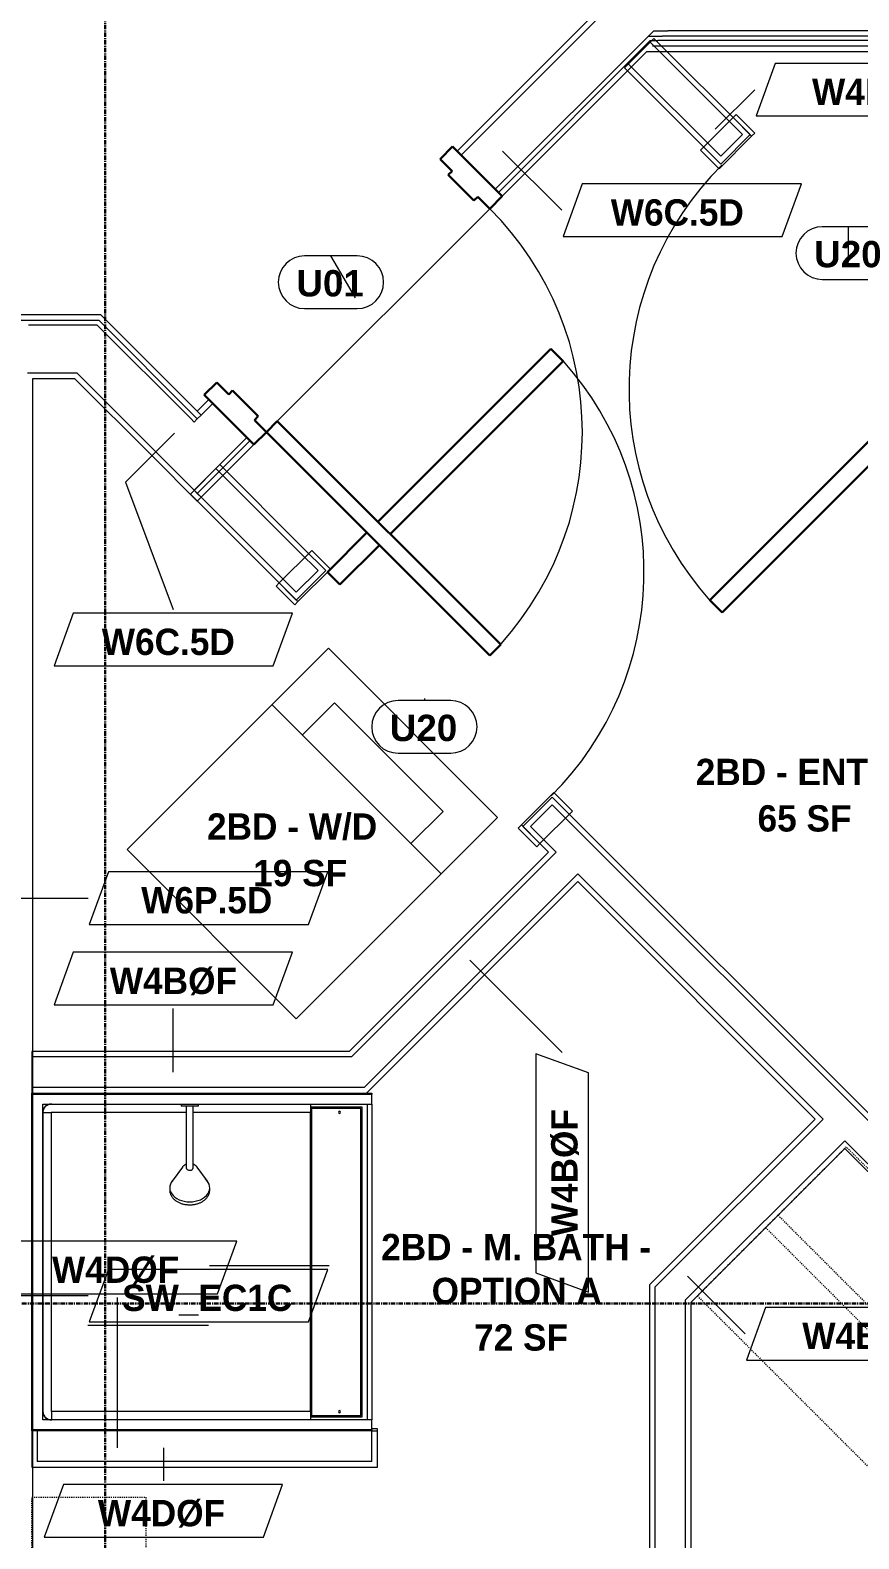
# Model space of a CAD drawing. Header units: inches. Extents: x -4058 to -1781, y 9814 to 12264.
# Drawn here: x -2508.9 to -2414.5, y 11508.4 to 11680.3 of the extents above; entities that cross this region are included whole.
import ezdxf

# ---------------------------------------------------------------- set-up
doc = ezdxf.new("R2010")
doc.units = ezdxf.units.IN
doc.header["$MEASUREMENT"] = 0
doc.linetypes.add('Dash', pattern=[0.25, 0.125, -0.125])
doc.linetypes.add('Grid Line 1_2_', pattern=[0.875, 0.5, -0.125, 0.125, -0.125])
for name, color, linetype, lineweight in [('0-1', 7, 'Continuous', 5), ('0-2', 7, 'Continuous', 9), ('A-AREA-IDEN', 2, 'Continuous', 9), ('A-DOOR-1', 7, 'Continuous', 9), ('A-DOOR-2', 10, 'Continuous', 30), ('A-DOOR-3', 31, 'Continuous', 9), ('A-DOOR-4', 31, 'Continuous', 30), ('A-DOOR-FRAM-2', 10, 'Continuous', 30), ('A-DOOR-IDEN', 31, 'Continuous', 9), ('A-FLOR-2', 192, 'Continuous', 9), ('A-WALL', 113, 'Continuous', 18), ('A-WALL-2', 250, 'Continuous', 18), ('A-WALL-3', 113, 'Continuous', 9), ('A-WALL-IDEN', 211, 'Continuous', 9), ('I-WALL-1', 7, 'Continuous', 9), ('P-SANR-FIXT', 6, 'Continuous', 9), ('Q-CASE', 31, 'Continuous', 9), ('Q-CASE-3', 31, 'Dash', 9), ('Q-CASE-HDLN', 31, 'Dash', 9), ('S-GRID-1', 1, 'Grid Line 1_2_', 30)]:
    doc.layers.add(name, color=color, linetype=linetype, lineweight=lineweight)
doc.styles.add('Arial_B', font='arialbd.ttf', dxfattribs={"height": 3})
doc.styles.add('Century Gothic_B_1', font='GOTHICB.TTF', dxfattribs={"height": 3})

# ---------------------------------------------------------------- blocks, each defined once
blk = doc.blocks.new('HOLLOW METAL - UNIT DOOR-2191978-UNIT PLANS - 1ST FLOOR')
at = {"layer": 'A-DOOR-1'}
blk.add_arc((18, 3.875), 36, 90, 180, dxfattribs=at)
at = {"layer": 'A-DOOR-2'}
for p, q in [((18, 39.875), (16.25, 39.875)), ((16.25, 39.875), (16.25, 3.875)), ((18, 3.875), (18, 39.875)), ((16.25, 3.875), (18, 3.875))]:
    blk.add_line(p, q, dxfattribs=at)
at = {"layer": 'A-DOOR-FRAM-2'}
for p, q in [((-18, 3.875), (-20, 3.875)), ((-20, 3.875), (-20, -4.125)), ((-18, 1.9375), (-18, 3.875)), ((18, 3.875), (18, 1.9375)), ((20, 3.875), (18, 3.875)), ((20, -4.125), (20, 3.875)), ((-17.375, 1.9375), (-18, 1.9375)), ((-17.375, -2.1875), (-17.375, 1.9375)), ((18, 1.9375), (17.375, 1.9375)), ((17.375, 1.9375), (17.375, -2.1875)), ((-18, -4.125), (-18, -2.1875)), ((-18, -2.1875), (-17.375, -2.1875)), ((17.375, -2.1875), (18, -2.1875)), ((18, -2.1875), (18, -4.125)), ((-20, -4.125), (-18, -4.125)), ((18, -4.125), (20, -4.125))]:
    blk.add_line(p, q, dxfattribs=at)
blk = doc.blocks.new('CTR - 1st Phase - Common Walls_rvt-1-UNIT PLANS - 1ST FLOOR')
at = {"layer": 'A-WALL-2'}
for p, q in [((-2443.64, 11682.19), (-2459.78, 11666.05)), ((-2438.44, 11679.61), (-2455.89, 11662.17)), ((-2438.23, 11679.11), (-2455.53, 11661.81)), ((-2438.44, 11679.61), (-2437.81, 11680.24)), ((-2437.81, 11680.24), (-2438.44, 11679.61)), ((-2438.44, 11679.61), (-2437.73, 11679.61)), ((-2438.23, 11679.11), (-2437.35, 11679.11)), ((-2437.81, 11680.24), (-2436.22, 11680.24)), ((-2437.73, 11679.61), (-2436.85, 11679.61)), ((-2104.82, 11679.11), (-2437.35, 11679.11)), ((-2104.82, 11679.61), (-2436.85, 11679.61)), ((-2104.82, 11680.24), (-2436.22, 11680.24)), ((-2104.82, 11678.49), (-2437.97, 11678.49)), ((-2510.43, 11647.24), (-2501.77, 11647.24)), ((-2509.05, 11646.74), (-2501.27, 11646.74)), ((-2501.77, 11647.24), (-2501.06, 11647.24)), ((-2501.27, 11646.74), (-2490.62, 11636.09)), ((-2501.06, 11647.24), (-2490.27, 11636.44)), ((-2509.19, 11641.24), (-2504.43, 11641.24)), ((-2504.43, 11641.24), (-2503.55, 11641.24)), ((-2503.55, 11641.24), (-2494.51, 11632.2)), ((-2488.06, 11637.77), (-2489.39, 11636.44)), ((-2490.18, 11635.65), (-2490.62, 11636.09)), ((-2489.83, 11636), (-2490.27, 11636.44)), ((-2489.83, 11636), (-2490.18, 11635.65)), ((-2489.83, 11636), (-2490.18, 11635.65)), ((-2489.39, 11636.44), (-2489.83, 11636.89)), ((-2489.39, 11636.44), (-2489.83, 11636)), ((-2489.39, 11636.44), (-2489.83, 11636)), ((-2484.17, 11633.88), (-2490.18, 11627.87)), ((-2483.82, 11633.53), (-2489.83, 11627.52)), ((-2494.07, 11631.76), (-2494.51, 11632.2)), ((-2490.18, 11627.87), (-2494.07, 11631.76)), ((-2489.83, 11627.52), (-2490.18, 11627.87)), ((-2489.39, 11627.08), (-2489.83, 11627.52))]:
    blk.add_line(p, q, dxfattribs=at)
at = {"layer": 'I-WALL-1'}
for p, q in [((-2444.08, 11682.64), (-2460.22, 11666.5)), ((-2455.09, 11661.37), (-2438.6, 11677.86)), ((-2438.6, 11677.86), (-2104.82, 11677.86)), ((-2501.69, 11647.86), (-2511.06, 11647.86)), ((-2500.81, 11647.86), (-2501.69, 11647.86)), ((-2489.83, 11636.89), (-2500.81, 11647.86)), ((-2508.56, 11559.18), (-2508.56, 11640.61)), ((-2508.56, 11640.61), (-2503.81, 11640.61)), ((-2503.81, 11640.61), (-2494.95, 11631.76)), ((-2488.5, 11638.21), (-2489.83, 11636.89)), ((-2489.39, 11627.08), (-2483.38, 11633.09)), ((-2494.95, 11631.76), (-2489.83, 11626.63)), ((-2489.83, 11626.63), (-2489.39, 11627.08)), ((-2508.56, 11479.93), (-2508.56, 11520.68))]:
    blk.add_line(p, q, dxfattribs=at)
at = {"layer": '0-2', "rotation": 225.0000000000045}
blk.add_blockref('HOLLOW METAL - UNIT DOOR-2191978-UNIT PLANS - 1ST FLOOR', (-2471.97, 11649.97), dxfattribs=at)
blk = doc.blocks.new('CTR - 1st Phase - Structure_rvt-1-UNIT PLANS - 1ST FLOOR')
at = {"layer": 'S-GRID-1'}
for p, q in [((-2500.32, 9814.03), (-2500.32, 12247.5)), ((-1781.27, 11535.19), (-4041.78, 11535.19))]:
    blk.add_line(p, q, dxfattribs=at)
blk = doc.blocks.new('SWING - SINGLE - FLUSH - SWING - FLUSH - 3-0 x 6-8 - PASSAGE-4346075-UNIT PLANS - 1ST FLOOR')
at = {"layer": 'A-DOOR-3'}
for p, q in [((-21, 2.37), (-21, 2.87)), ((-21, 2.87), (-18, 2.87)), ((-21, 2.37), (-18, 2.37)), ((-21, -2.88), (-21, 2.37)), ((-18, 2.37), (-21, 2.37)), ((-18, 2.87), (-18, 2.37)), ((-18, 2.37), (-18, -2.88)), ((18, 2.37), (18, 2.87)), ((18, 2.87), (21, 2.87)), ((18, 2.37), (21, 2.37)), ((18, -2.88), (18, 2.37)), ((21, 2.37), (18, 2.37)), ((21, 2.87), (21, 2.37)), ((21, 2.37), (21, -2.88)), ((-18, -2.88), (-21, -2.88)), ((21, -2.88), (18, -2.88))]:
    blk.add_line(p, q, dxfattribs=at)
blk.add_arc((18, -2.38), 36.07, 180, 266.8211, dxfattribs=at)
at = {"layer": 'A-DOOR-4'}
for p, q in [((16, -2.38), (16, -38.39)), ((18, -2.38), (16, -2.38)), ((18, -2.38), (18, -38.39)), ((18, -38.39), (16, -38.39))]:
    blk.add_line(p, q, dxfattribs=at)
blk = doc.blocks.new('OD_CW_Closet - OD_CW_Closet-3810373-UNIT PLANS - 1ST FLOOR')
at = {"layer": 'Q-CASE-HDLN'}
for p, q in [((87.24, 24), (0.74, 24)), ((0.74, 24), (0.74, 0)), ((87.24, 0), (87.24, 24)), ((0.74, 13), (87.24, 13)), ((0.74, 11), (87.24, 11)), ((0.74, 0), (87.24, 0))]:
    blk.add_line(p, q, dxfattribs=at)
blk = doc.blocks.new('SWING - SINGLE - FLUSH - SWING - FLUSH - 3-0 x 6-8 - PASSAGE-4346077-UNIT PLANS - 1ST FLOOR')
at = {"layer": 'A-DOOR-3'}
for p, q in [((-21, 2.37), (-21, 2.87)), ((-21, 2.87), (-18, 2.87)), ((-21, 2.37), (-18, 2.37)), ((-21, -2.88), (-21, 2.37)), ((-18, 2.37), (-21, 2.37)), ((-18, 2.87), (-18, 2.37)), ((-18, 2.37), (-18, -2.88)), ((18, 2.37), (18, 2.87)), ((18, 2.87), (21, 2.87)), ((18, 2.37), (21, 2.37)), ((18, -2.88), (18, 2.37)), ((21, 2.37), (18, 2.37)), ((21, 2.87), (21, 2.37)), ((21, 2.37), (21, -2.88)), ((-18, -2.88), (-21, -2.88)), ((21, -2.88), (18, -2.88))]:
    blk.add_line(p, q, dxfattribs=at)
blk.add_arc((18, -2.38), 36.07, 180, 266.8211, dxfattribs=at)
at = {"layer": 'A-DOOR-4'}
for p, q in [((16, -2.38), (16, -8.75)), ((18, -2.38), (16, -2.38)), ((18, -2.38), (18, -8.75)), ((16, -10.5), (16, -38.39)), ((18, -10.5), (18, -38.39)), ((18, -38.39), (16, -38.39))]:
    blk.add_line(p, q, dxfattribs=at)
blk = doc.blocks.new('300 Series Wall Hung Cabinet_326 - 30_-2909953-UNIT PLANS - 1ST FLOOR')
at = {"layer": 'Q-CASE'}
for p, q in [((-2.01, 14.69), (-2.5, 14.69)), ((-2.5, 14.69), (-2.5, 13.19)), ((-2.01, 13.19), (-2.01, 14.69)), ((2.49, 14.69), (2, 14.69)), ((2, 14.69), (2, 13.19)), ((2.49, 13.19), (2.49, 14.69)), ((-2.01, 13.19), (-2.5, 13.19)), ((2.49, 13.19), (2, 13.19))]:
    blk.add_line(p, q, dxfattribs=at)
at = {"layer": 'Q-CASE-3'}
for p, q in [((-15, 0.19), (-15, 13.19)), ((-15, 13.19), (15, 13.19)), ((15, 13.19), (15, 0.19)), ((15, 0.19), (-15, 0.19))]:
    blk.add_line(p, q, dxfattribs=at)
blk = doc.blocks.new('Stacked Washer and Dryer - 26_x25_ - Private-1352637-UNIT PLANS - 1ST FLOOR')
at = {"layer": 'P-SANR-FIXT'}
for p, q in [((0, 13.625), (32.4375, 13.625)), ((0, 13.625), (0, -13.625)), ((23.34375, 13.625), (23.34375, -13.625)), ((32.4375, 13.625), (32.4375, -13.625)), ((23.34375, 8.75), (28.53125, 8.75)), ((28.53125, 8.75), (28.53125, -8.75)), ((28.53125, -8.75), (23.34375, -8.75)), ((32.4375, -13.625), (0, -13.625))]:
    blk.add_line(p, q, dxfattribs=at)
blk = doc.blocks.new('The Shower - The Shower-4050272-UNIT PLANS - 1ST FLOOR')
at = {"layer": 'P-SANR-FIXT'}
for p, q in [((0, -0.5), (38.5, -0.5)), ((0, -39.25), (0, -0.5)), ((0.12, -39.25), (0.12, -0.63)), ((0.12, -0.63), (38.38, -0.63)), ((38.38, -0.63), (38.38, -39.25)), ((38.5, -0.5), (38.5, -39.25)), ((1.25, -39.25), (1.25, -1.75)), ((1.25, -1.75), (37.25, -1.75)), ((1.3, -2.43), (1.28, -2.51)), ((1.38, -2.26), (1.37, -2.28)), ((1.42, -2.2), (1.4, -2.23)), ((1.58, -2.01), (1.51, -2.08)), ((1.73, -1.9), (1.7, -1.92)), ((2.01, -1.78), (1.93, -1.8)), ((2.2, -32.27), (2.2, -2.75)), ((36.25, -1.77), (2.25, -1.77)), ((36.25, -2.7), (2.25, -2.7)), ((36.25, -1.77), (36.25, -1.75)), ((36.3, -18.11), (36.3, -2.75)), ((36.57, -1.8), (36.49, -1.78)), ((36.8, -1.92), (36.77, -1.9)), ((36.99, -2.08), (36.92, -2.01)), ((37.1, -2.23), (37.08, -2.2)), ((37.13, -2.28), (37.12, -2.26)), ((37.22, -2.51), (37.2, -2.43)), ((37.25, -1.75), (37.25, -17.52)), ((36.3, -32.27), (36.3, -18.89)), ((37.25, -19.48), (37.25, -39.25)), ((1.62, -32.27), (1.62, -38.13)), ((36.75, -32.38), (1.75, -32.38)), ((1.75, -32.38), (1.75, -38)), ((2.2, -32.27), (36.3, -32.27)), ((36.75, -38), (36.75, -32.38)), ((36.88, -38.13), (36.88, -32.27)), ((0.12, -39.25), (0, -39.25)), ((0.12, -39.25), (1.25, -39.25)), ((1.25, -38.75), (37.25, -38.75)), ((1.25, -39.25), (1.25, -38.75)), ((37.25, -39.25), (1.25, -39.25)), ((1.62, -38.13), (36.88, -38.13)), ((1.75, -38), (36.75, -38)), ((37.25, -38.75), (37.25, -39.25)), ((37.25, -39.25), (38.38, -39.25)), ((38.5, -39.25), (38.38, -39.25))]:
    blk.add_line(p, q, dxfattribs=at)
for centre, radius, start, end in [((2.25, -2.75), 1, 90, 180), ((36.25, -2.75), 1, 0, 90), ((2.2, -35.56), 0.125, 0, 180), ((2.2, -35.56), 0.125, 180, 0), ((36.3, -35.56), 0.125, 0, 180), ((36.3, -35.56), 0.125, 180, 0)]:
    blk.add_arc(centre, radius, start, end, dxfattribs=at)
for centre, major_axis, start_param, end_param in [((2.2, -32.28), (0.95, 0), 1.570796, 3.141593), ((36.3, -32.28), (-0.95, 0), 3.141593, 4.712389)]:
    blk.add_ellipse(centre, major_axis=major_axis, ratio=0.019505, start_param=start_param, end_param=end_param, dxfattribs=at)
for points, knots in [([(2.25, -1.77), (2.19, -1.77), (2.06, -1.78), (1.8, -1.86), (1.53, -2.04), (1.34, -2.32), (1.26, -2.57), (1.25, -2.7), (1.25, -2.77)], [-0.001856, -0.001856, -0.001856, -0.001856, 0.123376, 0.248608, 0.499072, 0.749536, 0.874768, 1, 1, 1, 1]), ([(1.38, -2.25), (1.41, -2.21), (1.47, -2.12), (1.55, -2.04), (1.59, -2)], [-0.666048, -0.666048, -0.666048, -0.666048, -0.5714286, -0.4597287, -0.4597287, -0.4597287, -0.4597287]), ([(1.75, -1.88), (1.77, -1.87), (1.86, -1.82), (2.03, -1.77), (2.17, -1.75), (2.25, -1.75)], [-0.332096, -0.332096, -0.332096, -0.332096, -0.2857143, -0.1428571, 0, 0, 0, 0]), ([(2.25, -2.7), (2.24, -2.7), (2.24, -2.7), (2.23, -2.7), (2.22, -2.71), (2.22, -2.71), (2.21, -2.72), (2.21, -2.73), (2.2, -2.74), (2.2, -2.74), (2.2, -2.75), (2.2, -2.75)], [-1, -1, -1, -1, -0.833333, -0.75, -0.666667, -0.583333, -0.416667, -0.333333, -0.208333, -0.083333, 0, 0, 0, 0]), ([(36.25, -1.75), (36.31, -1.75), (36.42, -1.76), (36.59, -1.8), (36.7, -1.85), (36.75, -1.88)], [-1, -1, -1, -1, -0.8928571, -0.7857143, -0.6665409, -0.6665409, -0.6665409, -0.6665409]), ([(37.25, -2.77), (37.25, -2.7), (37.24, -2.57), (37.16, -2.32), (36.98, -2.04), (36.7, -1.86), (36.45, -1.78), (36.32, -1.77), (36.25, -1.77)], [-0.001856, -0.001856, -0.001856, -0.001856, 0.123376, 0.248608, 0.499072, 0.749536, 0.874768, 1, 1, 1, 1]), ([(36.3, -2.75), (36.3, -2.74), (36.3, -2.74), (36.3, -2.73), (36.29, -2.72), (36.29, -2.72), (36.28, -2.71), (36.27, -2.71), (36.26, -2.7), (36.26, -2.7), (36.25, -2.7), (36.25, -2.7)], [-1, -1, -1, -1, -0.833333, -0.75, -0.666667, -0.583333, -0.416667, -0.333333, -0.208333, -0.083333, 0, 0, 0, 0]), ([(36.75, -1.88), (36.79, -1.91), (36.89, -1.97), (36.97, -2.05), (37.01, -2.11)], [-0.666048, -0.666048, -0.666048, -0.666048, -0.5714286, -0.4462442, -0.4462442, -0.4462442, -0.4462442]), ([(37.12, -2.25), (37.13, -2.27), (37.16, -2.33), (37.18, -2.38), (37.19, -2.42)], [-0.332096, -0.332096, -0.332096, -0.332096, -0.2857143, -0.2167295, -0.2167295, -0.2167295, -0.2167295])]:
    blk.add_open_spline(points, degree=3, knots=knots, dxfattribs=at)
for points in [[(1.25, -2.75), (1.25, -2.74), (1.25, -2.72), (1.25, -2.71)], [(2.2, -2.75), (2.12, -2.75), (1.95, -2.75), (1.72, -2.75), (1.52, -2.76), (1.37, -2.76), (1.27, -2.76), (1.25, -2.77), (1.25, -2.77)], [(1.35, -2.32), (1.36, -2.3), (1.37, -2.27), (1.38, -2.25)], [(1.63, -1.97), (1.67, -1.94), (1.71, -1.91), (1.75, -1.88)], [(36.25, -2.7), (36.25, -2.62), (36.25, -2.45), (36.25, -2.22), (36.25, -2.03), (36.25, -1.88), (36.25, -1.82), (36.25, -1.8)], [(37.05, -2.15), (37.07, -2.18), (37.09, -2.21), (37.12, -2.25)], [(37.25, -2.67), (37.25, -2.7), (37.25, -2.72), (37.25, -2.75)]]:
    blk.add_open_spline(points, degree=3, dxfattribs=at)
blk = doc.blocks.new('Shower Head - Shower Head-3260035-UNIT PLANS - 1ST FLOOR')
at = {"layer": 'P-SANR-FIXT'}
for p, q in [((-2.28, 9.81), (-2.28, 9.54)), ((-2.02, 8.78), (-0.84, 7.19)), ((0.84, 7.19), (2.02, 8.78)), ((2.28, 9.54), (2.28, 9.81)), ((-0.39, 7.27), (-0.39, 6.01)), ((0.39, 6.01), (0.39, 7.27)), ((-0.98, 0.26), (-0.98, 0)), ((-0.98, 0.26), (0.98, 0.26)), ((-0.39, 1), (-0.39, 0.26)), ((0.39, 0.26), (0.39, 1)), ((0.98, 0), (0.98, 0.26)), ((0.98, 0), (-0.98, 0))]:
    blk.add_line(p, q, dxfattribs=at)
at = {"layer": 'P-SANR-FIXT', "flags": 128}
for points in [[(0, 11.49), (-0.09, 11.49), (-0.18, 11.48), (-0.27, 11.48), (-0.35, 11.47), (-0.44, 11.46), (-0.53, 11.44), (-0.62, 11.43), (-0.7, 11.41), (-0.79, 11.39), (-0.87, 11.36), (-0.95, 11.34), (-1.03, 11.31), (-1.11, 11.28), (-1.19, 11.25), (-1.26, 11.21), (-1.34, 11.17), (-1.41, 11.13), (-1.48, 11.09), (-1.55, 11.05), (-1.61, 11), (-1.68, 10.95), (-1.74, 10.9), (-1.8, 10.85), (-1.85, 10.8), (-1.9, 10.74), (-1.95, 10.69), (-2, 10.63), (-2.04, 10.57), (-2.08, 10.51), (-2.12, 10.44), (-2.15, 10.38), (-2.18, 10.31), (-2.21, 10.25), (-2.23, 10.18), (-2.25, 10.11), (-2.26, 10.04), (-2.27, 9.97), (-2.28, 9.9), (-2.28, 9.83), (-2.28, 9.81)], [(2.28, 9.81), (2.28, 9.88), (2.28, 9.95), (2.27, 10.02), (2.25, 10.09), (2.24, 10.16), (2.21, 10.23), (2.19, 10.3), (2.16, 10.36), (2.13, 10.43), (2.09, 10.49), (2.05, 10.55), (2.01, 10.61), (1.97, 10.67), (1.92, 10.73), (1.86, 10.79), (1.81, 10.84), (1.75, 10.89), (1.69, 10.94), (1.63, 10.99), (1.57, 11.04), (1.5, 11.08), (1.43, 11.12), (1.36, 11.16), (1.28, 11.2), (1.21, 11.24), (1.13, 11.27), (1.05, 11.3), (0.97, 11.33), (0.89, 11.36), (0.81, 11.38), (0.72, 11.4), (0.64, 11.42), (0.55, 11.44), (0.47, 11.45), (0.38, 11.46), (0.29, 11.47), (0.2, 11.48), (0.11, 11.49), (0.02, 11.49), (0, 11.49)], [(-0.84, 7.19), (-0.81, 7.16), (-0.79, 7.13), (-0.76, 7.1), (-0.73, 7.08), (-0.7, 7.05), (-0.68, 7.03), (-0.65, 7.01), (-0.62, 6.98), (-0.59, 6.97), (-0.56, 6.95), (-0.53, 6.93), (-0.49, 6.91), (-0.46, 6.9), (-0.43, 6.89), (-0.4, 6.87)], [(0.39, 6.87), (0.43, 6.88), (0.46, 6.9), (0.49, 6.91), (0.52, 6.93), (0.55, 6.94), (0.58, 6.96), (0.61, 6.98), (0.64, 7), (0.67, 7.03), (0.7, 7.05), (0.73, 7.07), (0.76, 7.1), (0.78, 7.13), (0.81, 7.16), (0.83, 7.19), (0.84, 7.19)], [(-0.39, 6.01), (-0.39, 5.81), (-0.39, 5.6), (-0.39, 5.38), (-0.39, 5.15), (-0.39, 4.92), (-0.39, 4.68), (-0.39, 4.43), (-0.39, 4.18), (-0.39, 3.93), (-0.39, 3.67), (-0.39, 3.4), (-0.39, 3.13), (-0.39, 2.86), (-0.39, 2.59), (-0.39, 2.31), (-0.39, 2.03), (-0.39, 1.75), (-0.39, 1.46), (-0.39, 1.18), (-0.39, 1)], [(0.39, 1), (0.39, 1.29), (0.39, 1.57), (0.39, 1.85), (0.39, 2.13), (0.39, 2.41), (0.39, 2.69), (0.39, 2.96), (0.39, 3.23), (0.39, 3.5), (0.39, 3.76), (0.39, 4.02), (0.39, 4.27), (0.39, 4.52), (0.39, 4.77), (0.39, 5), (0.39, 5.23), (0.39, 5.46), (0.39, 5.67), (0.39, 5.88), (0.39, 6.01)]]:
    blk.add_lwpolyline(points, dxfattribs=at)
at = {"layer": 'P-SANR-FIXT'}
for centre, major_axis, start_param, end_param in [((0, 9.54), (-2.28, 0), 4.712389, 6.956384), ((0, 9.54), (2.28, 0), 5.609987, 7.853982), ((0, 7.27), (-0.394, 0), 4.712389, 6.283185), ((0, 7.27), (0.394, 0), 0, 1.570796)]:
    blk.add_ellipse(centre, major_axis=major_axis, ratio=0.707107, start_param=start_param, end_param=end_param, dxfattribs=at)
blk = doc.blocks.new('Wall Tag - Shear Wall-3956451-UNIT PLANS - 1ST FLOOR')
at = {"layer": 'A-WALL-IDEN'}
for p, q in [((-0.3561, 0.0937), (-0.4244, -0.0937)), ((0.4244, 0.0937), (-0.3561, 0.0937)), ((0.4291, 0.1068), (0.0033, 0.1068)), ((0.3561, -0.0937), (0.4244, 0.0937)), ((0, -0.1068), (-0.4291, -0.1068)), ((-0.4244, -0.0937), (0.3561, -0.0937))]:
    blk.add_line(p, q, dxfattribs=at)
blk = doc.blocks.new('Wall Tag - Arch Wall-3956453-UNIT PLANS - 1ST FLOOR')
at = {"layer": 'A-WALL-IDEN'}
for p, q in [((-0.3561, 0.0937), (-0.4244, -0.0937)), ((0.4244, 0.0937), (-0.3561, 0.0937)), ((0.3561, -0.0937), (0.4244, 0.0937)), ((-0.4244, -0.0937), (0.3561, -0.0937))]:
    blk.add_line(p, q, dxfattribs=at)
blk = doc.blocks.new('Door Tag - Type Mark-2601225-UNIT PLANS - 1ST FLOOR')
at = {"layer": 'A-DOOR-IDEN'}
for p, q in [((0.09375, 0.09375), (-0.09375, 0.09375)), ((-0.09375, -0.09375), (0.09375, -0.09375))]:
    blk.add_line(p, q, dxfattribs=at)
for centre, start, end in [((-0.09375, 0), 90, 270), ((0.09375, 0), 270, 90)]:
    blk.add_arc(centre, 0.09375, start, end, dxfattribs=at)

msp = doc.modelspace()

# ---------------------------------------------------------------- linework, layer by layer
at = {"layer": 'A-DOOR-IDEN'}
for p, q in [((-2415.62, 11653.82), (-2415.62, 11657.9)), ((-2471.8, 11649.79), (-2474.6, 11654.58)), ((-2463.96, 11604.13), (-2463.96, 11603.91))]:
    msp.add_line(p, q, dxfattribs=at)
at = {"layer": 'A-FLOR-2'}
msp.add_line((-2456.51, 11659.96), (-2480.72, 11635.74), dxfattribs=at)
at = {"layer": 'A-WALL'}
for p, q in [((-2427.73, 11668.41), (-2438.24, 11678.92)), ((-2440.72, 11676.45), (-2430.2, 11665.93)), ((-2430.2, 11665.93), (-2427.73, 11668.41)), ((-2478.21, 11620.85), (-2487.71, 11630.35)), ((-2480.68, 11618.37), (-2490.18, 11627.87)), ((-2476.07, 11618.71), (-2478.21, 11620.85)), ((-2478.55, 11616.24), (-2476.07, 11618.71)), ((-2480.68, 11618.37), (-2478.55, 11616.24)), ((-2449.38, 11592.02), (-2451.86, 11589.55)), ((-2351.19, 11493.83), (-2449.38, 11592.02)), ((-2451.86, 11589.55), (-2448.94, 11586.63)), ((-2472.27, 11563.3), (-2448.94, 11586.63)), ((-2470.82, 11559.8), (-2446.47, 11584.16)), ((-2446.47, 11584.16), (-2418.53, 11556.22)), ((-2472.27, 11563.3), (-2508.69, 11563.3)), ((-2470.82, 11559.8), (-2508.69, 11559.8)), ((-2437.69, 11537.07), (-2418.53, 11556.22)), ((-2434.19, 11535.62), (-2416.06, 11553.75)), ((-2416.06, 11553.75), (-2354.69, 11492.38)), ((-2437.69, 11537.07), (-2437.69, 11498.18)), ((-2434.19, 11498.18), (-2434.19, 11535.62)), ((-2508.06, 11520.68), (-2508.06, 11517.18)), ((-2469.94, 11520.68), (-2469.31, 11520.68)), ((-2469.94, 11517.18), (-2469.94, 11520.68)), ((-2469.94, 11517.18), (-2508.06, 11517.18))]:
    msp.add_line(p, q, dxfattribs=at)
at = {"layer": 'A-WALL-3'}
for p, q in [((-2437.8, 11679.37), (-2441.16, 11676.01)), ((-2426.84, 11668.41), (-2437.8, 11679.37)), ((-2441.16, 11676.01), (-2430.2, 11665.05)), ((-2430.2, 11665.05), (-2426.84, 11668.41)), ((-2487.26, 11630.79), (-2490.62, 11627.43)), ((-2477.76, 11621.29), (-2487.26, 11630.79)), ((-2490.62, 11627.43), (-2481.12, 11617.93)), ((-2475.19, 11618.71), (-2477.76, 11621.29)), ((-2478.55, 11615.35), (-2475.19, 11618.71)), ((-2481.12, 11617.93), (-2478.55, 11615.35)), ((-2449.38, 11592.9), (-2452.74, 11589.55)), ((-2350.56, 11494.08), (-2449.38, 11592.9)), ((-2452.74, 11589.55), (-2449.82, 11586.63)), ((-2449.82, 11586.63), (-2472.53, 11563.93)), ((-2470.56, 11559.18), (-2446.47, 11583.27)), ((-2446.47, 11583.27), (-2419.42, 11556.22)), ((-2472.53, 11563.93), (-2508.69, 11563.93)), ((-2508.69, 11563.93), (-2508.69, 11559.18)), ((-2419.42, 11556.22), (-2438.31, 11537.33)), ((-2433.56, 11535.36), (-2416.06, 11552.87)), ((-2416.06, 11552.87), (-2355.31, 11492.12)), ((-2438.31, 11537.33), (-2438.31, 11497.55)), ((-2433.56, 11497.55), (-2433.56, 11535.36)), ((-2508.69, 11520.68), (-2508.69, 11516.55)), ((-2469.31, 11520.93), (-2469.94, 11520.93)), ((-2469.31, 11516.55), (-2469.31, 11520.93)), ((-2508.69, 11516.55), (-2469.31, 11516.55))]:
    msp.add_line(p, q, dxfattribs=at)
at = {"layer": 'A-WALL-IDEN'}
for p, q in [((-2430.81, 11669.01), (-2426.31, 11673.52)), ((-2455.06, 11666.53), (-2448.31, 11659.78)), ((-2492.42, 11634.36), (-2498, 11628.78)), ((-2498, 11628.78), (-2492.57, 11614.27)), ((-2513.12, 11581.4), (-2502.28, 11581.4)), ((-2458.77, 11574.32), (-2448.26, 11563.81)), ((-2492.57, 11561.55), (-2492.57, 11568.8)), ((-2433.97, 11538.31), (-2427.41, 11531.75)), ((-2513.12, 11536.09), (-2502.28, 11536.09)), ((-2498.91, 11518.74), (-2498.91, 11535.89)), ((-2493.69, 11518.74), (-2493.69, 11514.98))]:
    msp.add_line(p, q, dxfattribs=at)

# ---------------------------------------------------------------- block references
at = {"layer": '0-1'}
for name in ['CTR - 1st Phase - Structure_rvt-1-UNIT PLANS - 1ST FLOOR', 'CTR - 1st Phase - Common Walls_rvt-1-UNIT PLANS - 1ST FLOOR']:
    msp.add_blockref(name, (0, 0), dxfattribs=at)
at = {"layer": 'A-DOOR-3'}
for name, p, rotation in [('SWING - SINGLE - FLUSH - SWING - FLUSH - 3-0 x 6-8 - PASSAGE-4346075-UNIT PLANS - 1ST FLOOR', (-2415.62, 11653.82), 314.9999999999305), ('SWING - SINGLE - FLUSH - SWING - FLUSH - 3-0 x 6-8 - PASSAGE-4346077-UNIT PLANS - 1ST FLOOR', (-2463.96, 11604.13), 134.9999999999737)]:
    msp.add_blockref(name, p, dxfattribs=dict(at, rotation=rotation))
at = {"layer": 'A-DOOR-IDEN', "xscale": 31.99999999999999, "yscale": 31.99999999999999, "zscale": 31.99999999999999}
for p in [(-2415.62, 11654.9), (-2474.6, 11651.58), (-2463.96, 11600.91)]:
    msp.add_blockref('Door Tag - Type Mark-2601225-UNIT PLANS - 1ST FLOOR', p, dxfattribs=at)
at = {"layer": 'A-WALL-IDEN', "xscale": 31.99999999999999, "yscale": 31.99999999999999, "zscale": 31.99999999999999}
for name, p in [('Wall Tag - Arch Wall-3956453-UNIT PLANS - 1ST FLOOR', (-2412.58, 11673.52)), ('Wall Tag - Arch Wall-3956453-UNIT PLANS - 1ST FLOOR', (-2434.58, 11659.78)), ('Wall Tag - Arch Wall-3956453-UNIT PLANS - 1ST FLOOR', (-2492.57, 11610.85)), ('Wall Tag - Arch Wall-3956453-UNIT PLANS - 1ST FLOOR', (-2488.55, 11581.4)), ('Wall Tag - Arch Wall-3956453-UNIT PLANS - 1ST FLOOR', (-2492.57, 11572.22)), ('Wall Tag - Arch Wall-3956453-UNIT PLANS - 1ST FLOOR', (-2498.91, 11539.3)), ('Wall Tag - Shear Wall-3956451-UNIT PLANS - 1ST FLOOR', (-2488.55, 11536.09)), ('Wall Tag - Arch Wall-3956453-UNIT PLANS - 1ST FLOOR', (-2413.68, 11531.75)), ('Wall Tag - Arch Wall-3956453-UNIT PLANS - 1ST FLOOR', (-2493.69, 11511.56))]:
    msp.add_blockref(name, p, dxfattribs=at)
at = {"layer": 'A-WALL-IDEN', "xscale": 31.99999999999999, "yscale": 31.99999999999999, "zscale": 31.99999999999999, "rotation": 89.99999999999955}
msp.add_blockref('Wall Tag - Arch Wall-3956453-UNIT PLANS - 1ST FLOOR', (-2448.26, 11550.08), dxfattribs=at)
at = {"layer": 'P-SANR-FIXT'}
for name, p, rotation in [('Stacked Washer and Dryer - 26_x25_ - Private-1352637-UNIT PLANS - 1ST FLOOR', (-2488.18, 11577.29), 45.00000000003062), ('The Shower - The Shower-4050272-UNIT PLANS - 1ST FLOOR', (-2509.19, 11520.68), 89.99999999991755), ('Shower Head - Shower Head-3260035-UNIT PLANS - 1ST FLOOR', (-2490.69, 11557.93), 180)]:
    msp.add_blockref(name, p, dxfattribs=dict(at, rotation=rotation))
at = {"layer": 'Q-CASE'}
for name, p, rotation in [('OD_CW_Closet - OD_CW_Closet-3810373-UNIT PLANS - 1ST FLOOR', (-2433.38, 11536.59), 314.999999999983), ('300 Series Wall Hung Cabinet_326 - 30_-2909953-UNIT PLANS - 1ST FLOOR', (-2508.87, 11498.11), 270.000000000141)]:
    msp.add_blockref(name, p, dxfattribs=dict(at, rotation=rotation))

# ---------------------------------------------------------------- texts
at = {"layer": 'A-AREA-IDEN', "char_height": 3, "attachment_point": 1, "style": 'Century Gothic_B_1'}
for s, insert, width in [('2BD - ENTRY', (-2433.04, 11597.27), 29.492), ('2BD - W/D', (-2488.72, 11591.05), 25.149), ('65 SF', (-2426, 11591.98), 12.423), ('19 SF', (-2483.46, 11585.75), 12.423), ('2BD - M. BATH -', (-2468.88, 11543.13), 38.077), ('OPTION A', (-2463.13, 11538.13), 24.24), ('72 SF', (-2458.29, 11532.83), 12.423)]:
    msp.add_mtext(s, dxfattribs=dict(at, insert=insert, width=width))
at = {"layer": 'A-DOOR-IDEN', "char_height": 3, "width": 9.393, "attachment_point": 1, "style": 'Arial_B'}
for s, insert in [('U20', (-2419.55, 11656.28)), ('U01', (-2478.54, 11652.96)), ('U20', (-2467.9, 11602.29))]:
    msp.add_mtext(s, dxfattribs=dict(at, insert=insert))
at = {"layer": 'A-WALL-IDEN', "char_height": 3, "attachment_point": 1, "style": 'Century Gothic_B_1'}
for s, insert, width in [('W4BØF', (-2419.79, 11674.77), 17.372), ('W6C.5D', (-2442.72, 11661.03), 19.594), ('W6C.5D', (-2500.71, 11612.1), 19.594), ('W6P.5D', (-2496.22, 11582.65), 18.483), ('W4BØF', (-2499.79, 11573.47), 17.372), ('W4DØF', (-2506.38, 11540.55), 17.978), ('SW_EC1C', (-2498.39, 11537.34), 23.735), ('W4BØF', (-2420.9, 11533), 17.372), ('W4DØF', (-2501.15, 11512.81), 17.978)]:
    msp.add_mtext(s, dxfattribs=dict(at, insert=insert, width=width))
at = {"layer": 'A-WALL-IDEN', "insert": (-2449.51, 11542.86), "char_height": 3, "width": 17.372, "attachment_point": 1, "rotation": 90, "style": 'Century Gothic_B_1'}
msp.add_mtext('W4BØF', dxfattribs=at)

doc.saveas('drawing.dxf')
